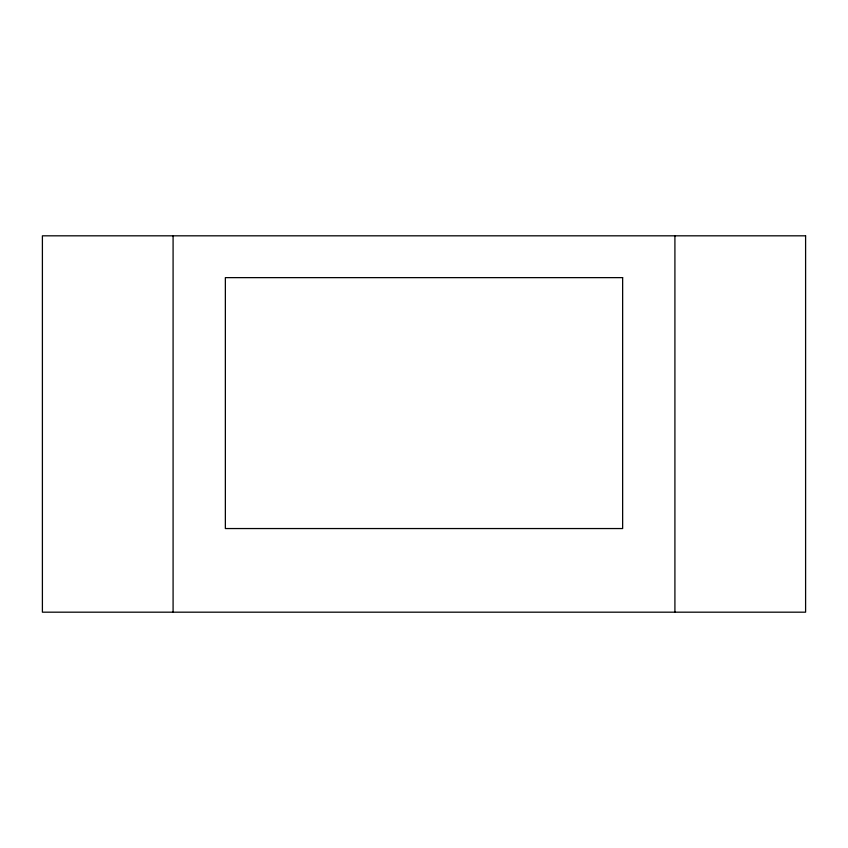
<?xml version="1.0" encoding="UTF-8"?>
<svg xmlns="http://www.w3.org/2000/svg" width="848" height="848" viewBox="0 0 848 848"><rect width="100%" height="100%" fill="white"/><g stroke="black" fill="none" stroke-linecap="round" stroke-linejoin="round"><path stroke-width="1.27" d="M674.913 235.818L674.913 612.182M173.087 235.818L173.087 612.182M805.6 235.818L42.4 235.818L42.4 612.182L805.6 612.182L805.6 235.818M622.644 277.635L225.356 277.635L225.356 528.548L622.644 528.548L622.644 277.635"/></g></svg>
